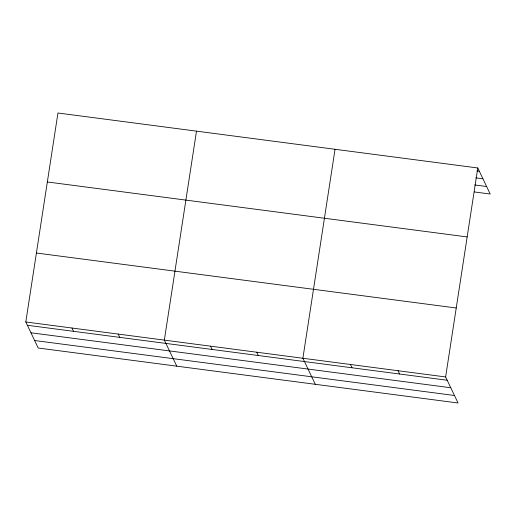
<?xml version="1.0" encoding="UTF-8"?>
<svg xmlns="http://www.w3.org/2000/svg" width="516" height="516" viewBox="0 0 516 516"><rect width="100%" height="100%" fill="white"/><g stroke="black" fill="none" stroke-linecap="round" stroke-linejoin="round"><path stroke-width="0.77" d="M477.777 167.977L445.624 376.951L458.047 402.996L38.223 348.023L25.8 321.978L57.953 113.004L477.777 167.977L490.2 194.022L474.339 191.946M196.493 131.148L164.34 340.121L176.762 366.167M335.039 149.285L302.886 358.259L315.308 384.304M476.971 170.957L479.351 171.273M475.791 177.846L482.931 178.775M474.726 184.954L486.62 186.515M47.343 181.967L467.167 236.934M36.41 253.021L456.234 307.988M25.8 321.978L445.624 376.951M27.374 325.28L447.198 380.247M30.954 332.781L450.778 387.755M34.643 340.521L454.467 395.488M398.042 370.72L399.616 374.016M350.467 364.49L352.035 367.785M256.704 352.215L258.277 355.511M210.522 346.165L212.095 349.461M118.164 334.071L119.731 337.367M71.982 328.028L73.556 331.324"/></g></svg>
